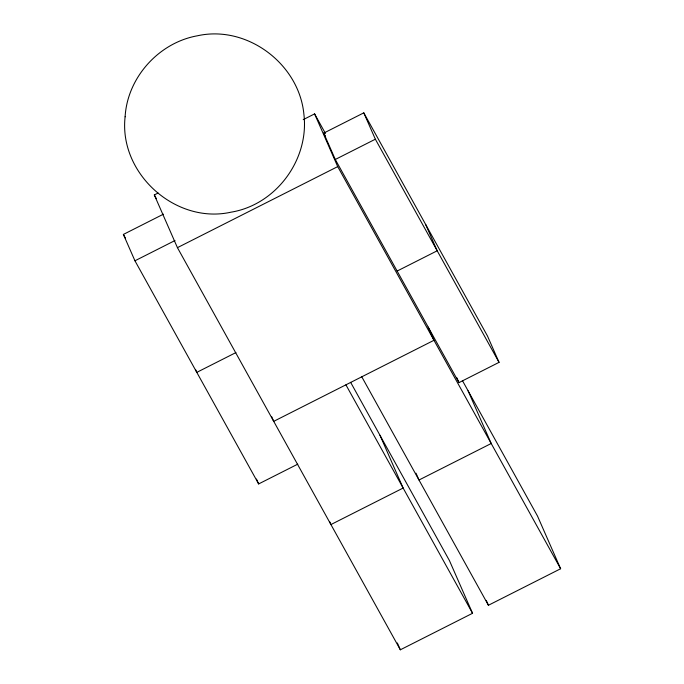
<?xml version="1.0" encoding="UTF-8"?>
<svg xmlns="http://www.w3.org/2000/svg" width="684" height="684" viewBox="0 0 684 684"><rect width="100%" height="100%" fill="white"/><g stroke="black" fill="none" stroke-linecap="round" stroke-linejoin="round"><path stroke-width="1.03" d="M350.618 382.322L449.422 560.564L472.55 613.283L400.345 649.8L177.438 247.659L154.31 194.94L158.107 193.025M303.209 119.649L314.589 113.886L325.456 133.5M297.771 464.154L258.637 483.939L134.945 260.792L123.377 234.432L163.45 214.169M323.72 133.115L363.794 112.851L487.478 335.998L499.046 362.358L458.973 382.621L335.288 159.475L323.72 133.115L325.268 135.911M134.945 260.792L175.01 240.529M335.288 159.475L375.354 139.211L363.794 112.851M177.438 247.659L337.716 166.605L314.589 113.886M235.929 352.576L196.787 372.37L195.504 369.437M397.13 271.052L437.196 250.789L425.636 224.429M361.776 376.798L488.419 605.263L560.624 568.746L537.496 516.027L462.401 380.552M375.354 139.211L499.046 362.358M337.716 166.605L560.624 568.746M345.916 384.827L472.55 613.283M154.31 194.94L156.38 198.676M123.377 234.432L125.437 238.152M468.07 390.786L491.197 443.506L418.993 480.014L415.992 473.183M456.835 377.739L458.973 382.621M428.201 327.106L433.981 340.29L273.711 421.344L271.642 416.633M486.273 600.381L488.419 605.263M380.005 435.323L403.132 488.043L330.928 524.56L329.637 521.627M397.353 642.969L400.345 649.8M256.491 479.056L258.637 483.939M125.112 116.776C118.683 173.377 175.531 224.549 230.961 212.194C276.191 204.798 309.527 159.329 303.867 114.031C298.959 63.749 246.933 24.727 197.394 35.79C158.765 42.69 127.378 77.557 125.112 116.776"/></g></svg>
